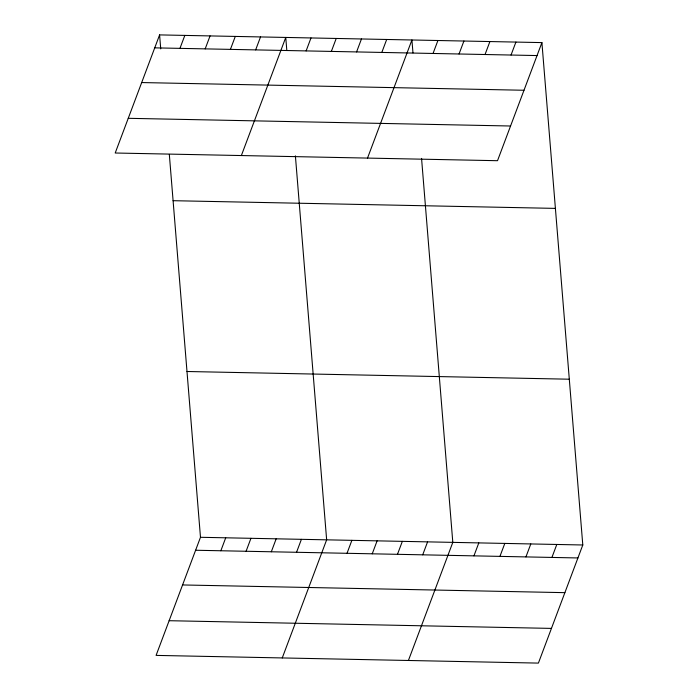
<?xml version="1.0" encoding="UTF-8"?>
<svg xmlns="http://www.w3.org/2000/svg" width="698" height="698" viewBox="0 0 698 698"><rect width="100%" height="100%" fill="white"/><g stroke="black" fill="none" stroke-linecap="round" stroke-linejoin="round"><path stroke-width="1.05" d="M159.598 34.9L115.205 153.01L497.517 160.706L541.91 42.604L159.598 34.9L160.732 48.895M179.953 48.371L184.83 35.406M205.186 48.877L210.063 35.912M230.419 49.384L235.296 36.427M255.651 49.89L260.529 36.933M241.368 155.549L285.761 37.439L286.808 50.361M306.117 50.91L310.994 37.945M331.349 51.416L336.227 38.46M356.582 51.922L361.459 38.966M381.815 52.437L386.692 39.472M169.326 154.398L200.483 537.294L156.09 655.396L538.402 663.1L582.795 544.99L541.91 42.604M367.523 158.088L411.925 39.978L412.972 52.9M220.847 550.757L225.716 537.8M433.048 53.467L437.916 40.501M246.08 551.272L250.948 538.306M271.313 551.778L276.181 538.812M459.04 53.99L463.917 41.025M296.545 552.284L301.414 539.327M485.04 54.514L489.909 41.557M282.254 657.944L326.647 539.833L295.394 155.863M511.041 55.037L515.909 42.081M347.011 553.305L351.879 540.339M372.243 553.811L377.112 540.845M397.476 554.317L402.345 541.36M422.709 554.823L427.577 541.866M408.417 660.483L452.81 542.372L421.557 158.402M473.942 555.861L478.811 542.896M499.934 556.385L504.811 543.419M525.934 556.908L530.803 543.943M551.926 557.432L556.803 544.466M154.72 47.857L537.032 55.561M141.685 82.556L523.989 90.26M128.24 118.311L510.552 126.006M173.087 200.692L555.399 208.388M186.994 371.502L569.306 379.206M200.483 537.294L582.795 544.99M195.614 550.251L577.927 557.955M182.571 584.95L564.883 592.654M169.134 620.705L551.446 628.401"/></g></svg>
